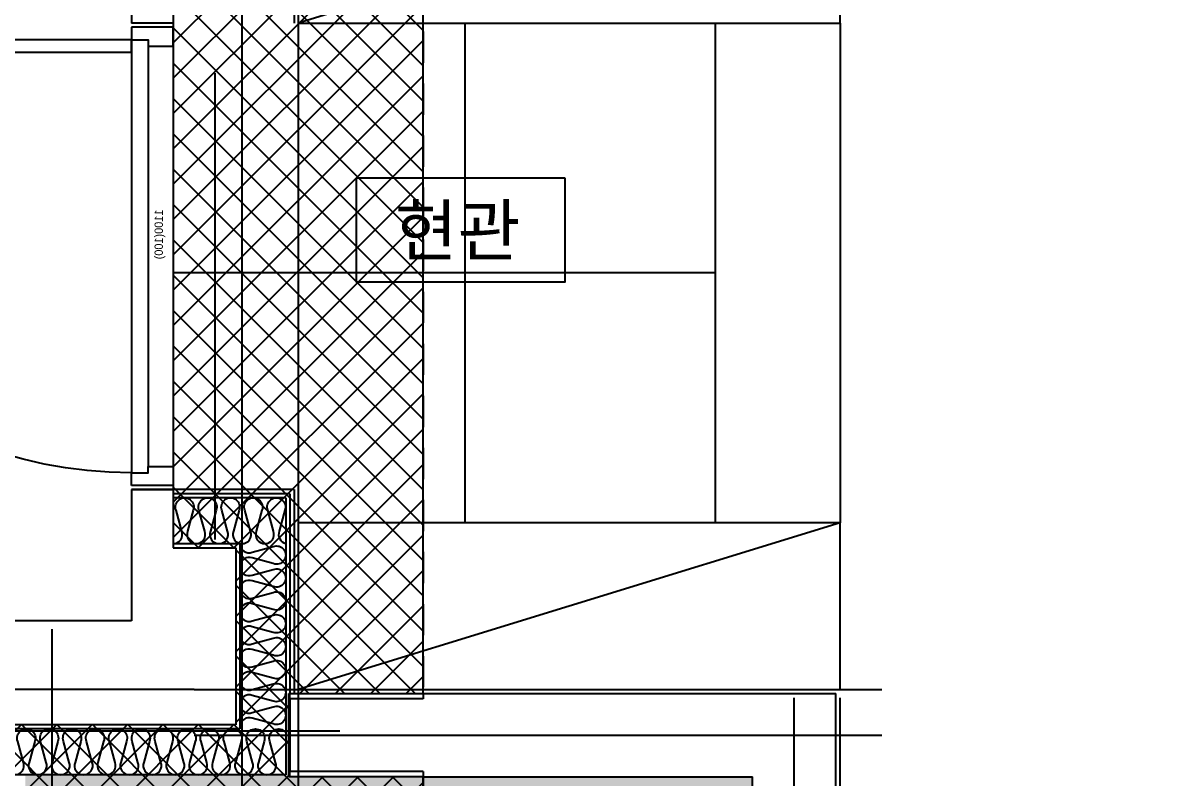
# Model space of a CAD drawing. Header units: millimetres. Extents: x -24416 to 92204, y -190080 to 23760.
# Drawn here: x 59061 to 61837, y -11670 to -9857 of the extents above; entities that cross this region are included whole.
import ezdxf
from ezdxf.enums import TextEntityAlignment as Align
from ezdxf.xclip import XClip

# ---------------------------------------------------------------- set-up
doc = ezdxf.new("R2010")
doc.units = ezdxf.units.MM
doc.header["$LTSCALE"] = 50
doc.header["$XCLIPFRAME"] = 0
for name, pattern in [('AUDIT_D_220706163347-0', [0]), ('CEN', [62, 60, -1, 0, -1]), ('HID', [2.5, 1.5, -1])]:
    doc.linetypes.add(name, pattern=pattern)
for name, color, linetype in [('A-SOL252', 252, 'Continuous'), ('AA-단열-바닥-욕실', 30, 'Continuous'), ('CEN_CON', 1, 'CEN'), ('CONC', 2, 'Continuous'), ('dan1', 7, 'HID'), ('DOOR', 4, 'Continuous'), ('ELE4', 4, 'Continuous'), ('FUR', 4, 'Continuous'), ('HAT', 9, 'Continuous'), ('INS', 252, 'Continuous'), ('WAL_DRY', 7, 'Continuous'), ('바닥타일', 8, 'Continuous'), ('실명', 3, 'AUDIT_D_220706163347-0'), ('실명박스', 7, 'AUDIT_D_220706163347-0')]:
    doc.layers.add(name, color=color, linetype=linetype)
for name, color, linetype, plot in [('AA-CEN', 1, 'CEN', False), ('AA-XXXX-MC', 153, 'AUDIT_D_220706163347-0', False), ('MC', 135, 'Continuous', False), ('X - 단위세대$0$0_임시', 134, 'Continuous', False)]:
    doc.layers.add(name, color=color, linetype=linetype, plot=plot)
doc.styles.add('HAUD01', font='Dotum.ttf')
doc.styles.add('HAUD02', font='Dotum.ttf', dxfattribs={"width": 0.8})

# ---------------------------------------------------------------- blocks, each defined once
blk = doc.blocks.new('FSD-1100(100)')
at = {"layer": 'DOOR'}
for p, q in [((30, 100), (1070, 100)), ((45, 60), (1055, 60)), ((45, 0), (1055, 0))]:
    blk.add_line(p, q, dxfattribs=at)
blk.add_lwpolyline([(30, 100), (30, 1140), (60, 1140), (60, 100), (30, 100)], dxfattribs=at)
for points in [[(0, 100), (30, 100), (30, 60), (45, 60), (45, 0), (0, 0)], [(1100, 100), (1070, 100), (1070, 60), (1055, 60), (1055, 0), (1100, 0)]]:
    blk.add_lwpolyline(points, close=True, dxfattribs=at)
blk.add_arc((30, 100), 1040, 0, 90, dxfattribs=at)
at = {"layer": 'X - 단위세대$0$0_임시'}
for p, q in [((-10, 0), (-10, 100)), ((1110, 0), (1110, 100))]:
    blk.add_line(p, q, dxfattribs=at)
at = {"layer": 'X - 단위세대$0$0_임시', "style": 'HAUD02'}
blk.add_text('1100(100)', height=20, dxfattribs=at).set_placement((497.5, 32.2), align=Align.MIDDLE)
blk = doc.blocks.new('U-76B(확장)', base_point=(4647231.1, 20750.39))
at = {"layer": 'A-SOL252'}
h = blk.add_hatch(dxfattribs=at)
h.set_pattern_fill('DASH', color=256, scale=10, style=0)
h.set_pattern_definition([(9e-15, (231115.794, 390661.873), (31.75, 31.75), [31.75, -31.75])])
h.paths.add_polyline_path([(14460, 7910), (14460, 5370), (15030, 5370), (15030, 7910)])
h.paths.add_polyline_path([(14370, 7735), (14370, 7910), (12737.5, 7910), (12737.5, 7735)])
h.paths.add_polyline_path([(12675, 6665), (12675, 7910), (12180, 7910), (12180, 6665)])
h.paths.add_polyline_path([(6170, 960), (6170, 200), (5010, 200), (5010, 960)])
h.paths.add_polyline_path([(7865, 7225), (7865, 6790), (6845, 6790), (6845, 7225), (7745, 7225), (7745, 8535), (7870, 8535), (7870, 7900), (7865, 7900)])
at = {"layer": 'CEN_CON'}
for p, q in [((7975, 7780), (7975, 10535)), ((7965, 8130), (7965, 6480)), ((12890, 8015), (7670, 8015)), ((-300, 6690), (8055, 6690))]:
    blk.add_line(p, q, dxfattribs=at)
at = {"layer": 'CONC'}
for p, q in [((7990, 8030), (7990, 10550)), ((8240, 8280), (8240, 10535)), ((8555, 8280), (8240, 8280)), ((8555, 8280), (8555, 8180)), ((15030, 8280), (9675, 8280)), ((8555, 8180), (8415, 8180)), ((8415, 8180), (8415, 8030)), ((8415, 8030), (7990, 8030)), ((7878, 7580), (7878, 7900)), ((8052, 7900), (7878, 7900)), ((8052, 7580), (8052, 7900)), ((7865, 7580), (7865, 6790)), ((7878, 7580), (7865, 7580)), ((8065, 7580), (8052, 7580)), ((8065, 7580), (8065, 6590)), ((5190, 6790), (7865, 6790)), ((5190, 6590), (8065, 6590))]:
    blk.add_line(p, q, dxfattribs=at)
at = {"layer": 'dan1'}
for p, q in [((7865, 7580), (7540, 7580)), ((15030, 7580), (8065, 7580))]:
    blk.add_line(p, q, dxfattribs=at)
at = {"layer": 'ELE4'}
for p, q in [((9675, 6880), (8475, 6880)), ((9675, 6580), (8475, 6580))]:
    blk.add_line(p, q, dxfattribs=at)
at = {"layer": 'FUR'}
for points in [[(8475, 6580), (8475, 7880), (8075, 7880), (8075, 6580), (8475, 6580), (8075, 7880)], [(10075, 6580), (10075, 7880), (9675, 7880), (9675, 6580), (10075, 6580), (9675, 7880)]]:
    blk.add_lwpolyline(points, dxfattribs=at)
at = {"layer": 'INS'}
for p, q in [((7980, 8020), (7980, 10540)), ((7870, 7910), (7870, 10430)), ((8425, 8180), (8425, 8020)), ((8535, 7910), (8535, 8180)), ((8425, 8020), (7980, 8020)), ((8535, 7910), (7870, 7910)), ((7865, 7580), (7865, 7900)), ((7865, 7900), (7878, 7900)), ((8052, 7900), (8065, 7900)), ((8065, 7900), (8065, 7580))]:
    blk.add_line(p, q, dxfattribs=at)
for points in [[(7870, 8560, 0.5248557), (7899.81, 8539.43), (7950.19, 8553.07, -1.4491979), (7950.19, 8511.93), (7899.81, 8525.57, 0.5248557), (7870, 8505, 0.5248557), (7899.81, 8484.43), (7950.19, 8498.07, -1.4491979), (7950.19, 8456.93), (7899.81, 8470.57, 0.5248557), (7870, 8450, 0.5248557), (7899.81, 8429.43), (7950.19, 8443.07, -1.4491979), (7950.19, 8401.93), (7899.81, 8415.57, 0.5248557), (7870, 8395, 0.5248557), (7899.81, 8374.43), (7950.19, 8388.07, -1.4491979), (7950.19, 8346.93), (7899.81, 8360.57, 0.5248557), (7870, 8340, 0.5248557), (7899.81, 8319.43), (7950.19, 8333.07, -1.4491979), (7950.19, 8291.93), (7899.81, 8305.57, 0.5248557), (7870, 8285, 0.5248557), (7899.81, 8264.43), (7950.19, 8278.07, -1.4491979), (7950.19, 8236.93), (7899.81, 8250.57, 0.5248557), (7870, 8230, 0.5248557), (7899.81, 8209.43), (7950.19, 8223.07, -1.4491979), (7950.19, 8181.93), (7899.81, 8195.57, 0.5248557), (7870, 8175, 0.5248557), (7899.81, 8154.43), (7950.19, 8168.07, -1.4491979), (7950.19, 8126.93), (7899.81, 8140.57, 0.5248557), (7870, 8120, 0.5248557), (7899.81, 8099.43), (7950.19, 8113.07, -1.4491979), (7950.19, 8071.93), (7899.81, 8085.57, 0.5248557), (7870, 8065, 0.5248557), (7899.81, 8044.43), (7950.19, 8058.07, -1.4491979), (7950.19, 8016.93), (7899.81, 8030.57, 0.5248557), (7870, 8010, 0.5248557), (7899.81, 7989.43), (7950.19, 8003.07, -1.4491979), (7950.19, 7961.93), (7899.81, 7975.57, 0.5248557), (7870, 7955, 0.5248557), (7899.81, 7934.43), (7950.19, 7948.07, -0.8652887), (7971.33, 7910, -0.8652887)], [(8425, 8180, 0.5248557), (8454.81, 8159.43), (8505.19, 8173.07, -1.4491979), (8505.19, 8131.93), (8454.81, 8145.57, 0.5248557), (8425, 8125, 0.5248557), (8454.81, 8104.43), (8505.19, 8118.07, -1.4491979), (8505.19, 8076.93), (8454.81, 8090.57, 0.5248557), (8425, 8070, 0.5248557), (8454.81, 8049.43), (8505.19, 8063.07, -1.4491979), (8505.19, 8021.93), (8454.81, 8035.57, 0.5248557), (8425, 8015, 0.5248557), (8454.81, 7994.43), (8505.19, 8008.07, -1.4491979), (8505.19, 7966.93), (8454.81, 7980.57, 0.5248557), (8425, 7960, 0.5248557), (8454.81, 7939.43), (8505.19, 7953.07, -1.4491979), (8505.19, 7911.93), (8454.81, 7925.57, 0.4538177), (8425.58, 7910, 0.4538177)], [(8425, 8020, 0.5248557), (8404.43, 7990.19), (8418.07, 7939.81, -1.4491979), (8376.93, 7939.81), (8390.57, 7990.19, 0.5248557), (8370, 8020, 0.5248557), (8349.43, 7990.19), (8363.07, 7939.81, -1.4491979), (8321.93, 7939.81), (8335.57, 7990.19, 0.5248557), (8315, 8020, 0.5248557), (8294.43, 7990.19), (8308.07, 7939.81, -1.4491979), (8266.93, 7939.81), (8280.57, 7990.19, 0.5248557), (8260, 8020, 0.5248557), (8239.43, 7990.19), (8253.07, 7939.81, -1.4491979), (8211.93, 7939.81), (8225.57, 7990.19, 0.5248557), (8205, 8020, 0.5248557), (8184.43, 7990.19), (8198.07, 7939.81, -1.4491979), (8156.93, 7939.81), (8170.57, 7990.19, 0.5248557), (8150, 8020, 0.5248557), (8129.43, 7990.19), (8143.07, 7939.81, -1.4491979), (8101.93, 7939.81), (8115.57, 7990.19, 0.5248557), (8095, 8020, 0.5248557), (8074.43, 7990.19), (8088.07, 7939.81, -1.4491979), (8046.93, 7939.81), (8060.57, 7990.19, 0.5248557), (8040, 8020, 0.5248557), (8019.43, 7990.19), (8033.07, 7939.81, -1.4491979), (7991.93, 7939.81), (8005.57, 7990.19, 0.5248557), (7985, 8020)]]:
    blk.add_lwpolyline(points, format="xyb", dxfattribs=at)
at = {"layer": 'MC'}
for p, q in [((5080, 8470), (8220, 8470)), ((8075, 8130), (8075, 6480)), ((12880, 7880), (7670, 7880)), ((-300, 6580), (8055, 6580))]:
    blk.add_line(p, q, dxfattribs=at)
at = {"layer": 'WAL_DRY'}
for p, q in [((8545, 7900), (8545, 8180)), ((8555, 7890), (8555, 8180)), ((8545, 7900), (8065, 7900)), ((8555, 7890), (8065, 7890)), ((10085, 7890), (9675, 7890))]:
    blk.add_line(p, q, dxfattribs=at)
at = {"layer": '바닥타일'}
for p, q in [((9075, 6880), (9075, 8180)), ((9555, 8080), (8435, 8080)), ((9675, 7480), (8475, 7480))]:
    blk.add_line(p, q, dxfattribs=at)
at = {"layer": 'DOOR', "extrusion": (0, 0, -1), "zscale": -1}
blk.add_blockref('FSD-1100(100)', (-9665, 8180), dxfattribs=at)
blk = doc.blocks.new('A$C415C5DAF')
at = {"layer": 'AA-XXXX-MC'}
blk.add_line((46986, -29834.2), (43175.9, -29834.2), dxfattribs=at)
at = {"layer": '실명박스'}
blk.add_lwpolyline([(47875.9, -28605.9), (47875.9, -28855.9), (47375.9, -28855.9), (47375.9, -28605.9)], close=True, dxfattribs=at)
at = {"layer": '실명', "style": 'HAUD01'}
blk.add_text('현관', height=120, dxfattribs=at).set_placement((47618.5, -28729.3), align=Align.MIDDLE)
blk = doc.blocks.new('A$C1CAF0AFA')
at = {"layer": 'HAT'}
h = blk.add_hatch(dxfattribs=at)
h.set_pattern_fill('_USER', color=5, scale=60, angle=45, double=1, pattern_type=0)
h.set_pattern_definition([(45, (0, -23760), (-42.426407, 42.426407), []), (135, (0, -23760), (-42.426407, -42.426407), [])])
h.paths.add_polyline_path([(57191.4, -37067.1), (57641.4, -37067.1), (57641.4, -35917.1), (57501.4, -35917.1), (57501.4, -35752.1), (60021.4, -35752.1), (60021.4, -35427.1), (59698.9, -35427.1), (59698.9, -35227.1), (60021.4, -35227.1), (60021.4, -28262.1), (59571.4, -28262.1), (59571.4, -33477.1), (59421.4, -33477.1), (59421.4, -34877.1), (59571.4, -34877.1), (59571.4, -35302.1), (57051.4, -35302.1), (57051.4, -36367.1), (57178.4, -36367.1), (57178.4, -37067.1)])
h.paths.add_polyline_path([(63626.4, -28712.1), (63626.4, -28262.1), (65566.4, -28262.1), (65566.4, -34402.1), (67401.4, -34402.1), (67401.4, -37032.1), (65411.4, -37032.1), (65411.4, -42642.1), (60871.4, -42642.1), (60871.4, -41602.1), (57191.4, -41602.1), (57191.4, -41152.1), (60811.4, -41152.1), (60811.4, -41442.1), (61011.4, -41442.1), (61011.4, -41152.1), (61321.4, -41152.1), (61321.4, -42192.1), (64961.4, -42192.1), (64961.4, -36582.1), (66951.4, -36582.1), (66951.4, -34852.1), (65116.4, -34852.1), (65116.4, -28712.1)])
at = {"layer": 'AA-CEN', "color": 4}
blk.add_lwpolyline([(57191.4, -37067.1), (57641.4, -37067.1), (57641.4, -35917.1), (57501.4, -35917.1), (57501.4, -35752.1), (60021.4, -35752.1), (60021.4, -35427.1), (59698.9, -35427.1), (59698.9, -35227.1), (60021.4, -35227.1), (60021.4, -28262.1), (59571.4, -28262.1), (59571.4, -33477.1), (59421.4, -33477.1), (59421.4, -34877.1), (59571.4, -34877.1), (59571.4, -35302.1), (57051.4, -35302.1), (57051.4, -36367.1), (57178.4, -36367.1), (57178.4, -37067.1)], close=True, dxfattribs=at)

msp = doc.modelspace()

# ---------------------------------------------------------------- block references
ref = msp.add_blockref('U-76B(확장)', (46851, 4627699), dxfattribs=dict(rotation=90))
XClip(ref).set_block_clipping_path([(-300, -300), (16026.5922833934, 11940.1364734633)])
at = {"layer": 'AA-단열-바닥-욕실'}
msp.add_blockref('A$C1CAF0AFA', (0, 23760), dxfattribs=at)
at = {"layer": '실명박스'}
msp.add_blockref('A$C415C5DAF', (12485.4, 18377.1), dxfattribs=at)

doc.saveas('drawing.dxf')
